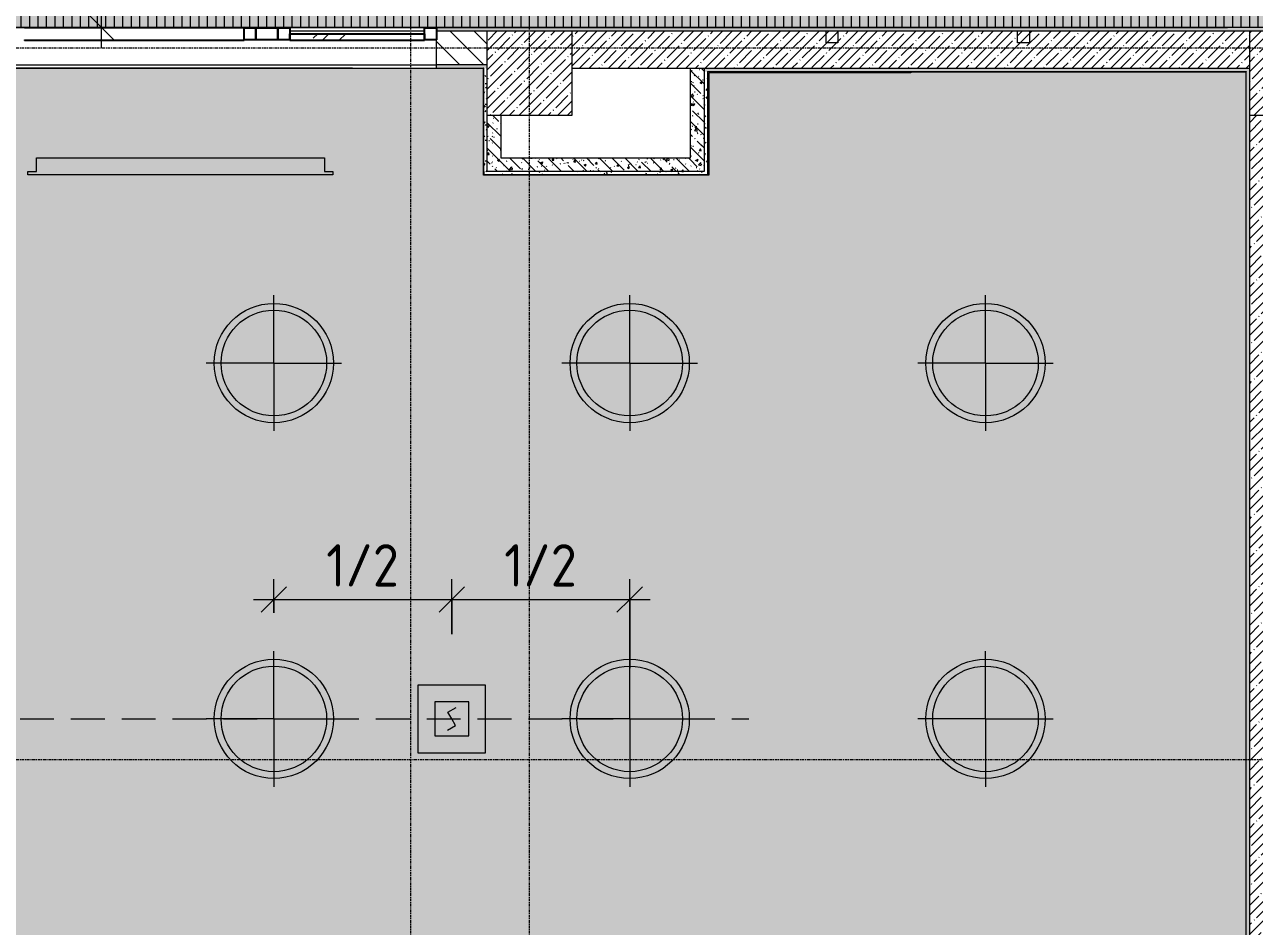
# Model space of a CAD drawing. Header units: millimetres. Extents: x 35928 to 232966, y -8553 to 29000.
# Drawn here: x 58180 to 65438, y 2615 to 7937 of the extents above; entities that cross this region are included whole.
import ezdxf

# ---------------------------------------------------------------- set-up
doc = ezdxf.new("R2010")
doc.units = ezdxf.units.MM
doc.linetypes.add('ADSK_Штрих_ш2 п1', pattern=[300, 200, -100])
doc.linetypes.add('Осевая', pattern=[31.75, 6.35, -4.7625, 15.875, -4.7625])
for name, color, linetype, lineweight in [('A-ANNO-DIMS', 7, 'Continuous', 9), ('A-ANNO-DIMS-100', 7, 'Continuous', 9), ('A-ANNO-NOTE', 7, 'Continuous', 9), ('A-CLNG-PATT', 7, 'Continuous', 9), ('A-DETL-2', 7, 'ADSK_Штрих_ш2 п1', 9), ('A-GLAZ', 7, 'Continuous', 9), ('A-GLAZ-1', 7, 'Continuous', 13), ('A-GLAZ-CURT', 7, 'Continuous', 9), ('A-GLAZ-CURT-1', 7, 'Continuous', 25), ('A-GLAZ-CWMG', 7, 'Continuous', 9), ('A-GLAZ-CWMG-1', 7, 'Continuous', 25), ('A-WALL', 7, 'Continuous', 9), ('I-WALL', 7, 'Continuous', 9), ('Q-SPCQ', 7, 'Continuous', 9), ('S-COLS', 7, 'Continuous', 9), ('Оси-2', 7, 'Осевая', 9)]:
    doc.layers.add(name, color=color, linetype=linetype, lineweight=lineweight)
for name, color, linetype, lineweight, true_color in [('A-CLNG-1', 7, 'Continuous', 9, 0xeaeaea), ('A-WALL-1', 7, 'Continuous', 9, 0x3c3c3c), ('A-WALL-FNSH-1', 7, 'Continuous', 9, 0x3c3c3c), ('I-WALL-1', 7, 'Continuous', 9, 0x535353), ('Q-SPCQ-4', 1, 'Continuous', 9, 0xff0000), ('S-COLS-1', 9, 'Continuous', 9, 0x808080), ('S-COLS-2', 7, 'Continuous', 9, 0x3c3c3c)]:
    doc.layers.add(name, color=color, linetype=linetype, lineweight=lineweight, true_color=true_color)
doc.layers.add('A-CLNG-PATT-1', color=7, linetype='Continuous', lineweight=9, transparency=1)
doc.styles.add('ISOCPEUR', font='isocpeur.ttf', dxfattribs={"width": 0.9, "height": 250})
doc.dimstyles.new('ISO-2_5_0_9К_БОЛЬШОЙ', dxfattribs={"dimscale": 304.8, "dimtxt": 248.995294, "dimasz": 0.492126, "dimexe": 0.393701, "dimexo": 0.984252, "dimgap": 0, "dimtad": 1, "dimdec": 0, "dimrnd": 10, "dimzin": 0, "dimdsep": 46, "dimtxsty": 'ISOCPEUR', "dimblk1": 'OBLIQUE', "dimblk2": 'OBLIQUE', "dimsah": 1, "dimcen": 0.09, "dimdle": 0.393701, "dimazin": 0, "dimtfac": 1, "dimtdec": 4, "dimtix": 1, "dimtmove": 0, "dimatfit": 3, "dimfxl": 1, "dimtvp": 1, "dimtolj": 1, "dimtzin": 0, "dimarcsym": 2})
pattern_1 = [(45, (0, 0), (-57.02463, 57.02463), []), (45, (57.025, 0), (-57.02463, 57.02463), [100.806, -20.161, 3.353, -16.808])]
pattern_2 = [(135, (0, 0), (-75.43415, -75.43415), [106.68, -17.78, 3.556, -17.78]), (135, (0, 75.39), (-75.43415, -75.43415), []), (50, (0, 0), (127.52922, -11.15758), [13.335, -146.685]), (355, (0, 0), (-24.66966, 133.74002), [10.668, -117.348]), (100.451, (10.63, -0.93), (102.85973, 122.58178), [11.333, -124.663]), (46.184, (0, 35.56), (189.75516, -29.43036), [20.002, -220.027]), (96.636, (15.81, 33.1), (166.1822, 173.1996), [17, -186.995]), (351.184, (0, 35.56), (166.18393, 173.1976), [16.002, -176.022]), (21, (17.78, 26.67), (106.13027, -71.58603), [13.335, -146.685]), (326, (17.78, 26.67), (43.26188, 128.93175), [10.668, -117.348]), (71.451, (26.62, 20.7), (149.39198, 57.34505), [11.333, -124.663]), (37.5, (0, 0), (2.162228, 59.188357), [3.353, -112.573, 3.353, -115.773, -117.792]), (37.5, (0, 0), (2.162228, 59.188357), [-235.052, 3.353, -114.44]), (7.5, (0, 0), (46.77386, 70.12615), [3.353, -64.567, 3.353, -109.906, -44.894]), (7.5, (0, 0), (46.77386, 70.12615), [-181.178, 3.353, -41.542]), (327.5, (-39.65, 0), (94.91367, -4.010093), [3.353, -41.097, 3.353, -135.331, -184.023]), (327.5, (-39.65, 0), (94.91367, -4.010093), [-183.134, 3.353, -180.67]), (317.5, (-57.43, 0), (103.69057, 17.79882), [3.353, -54.432, 3.353, -88.748, -130.683]), (317.5, (-57.43, 0), (103.69057, 17.79882), [-149.885, 3.353, -127.33])]
pattern_3 = [(0, (0, 0), (121.92, 30.48), [10.058, -81.382, 10.058, -81.382, -487.68]), (0, (0, 0), (121.92, 30.48), [-182.88, 10.058, -172.822, 10.058, -81.382, -213.36]), (0, (0, 0), (121.92, 30.48), [-457.2, 10.058, -50.902, 10.058, -142.342]), (120, (45.72, 15.24), (-87.356454, 90.345817), [10.058, -81.382, 10.058, -81.382, -487.68]), (120, (45.72, 15.24), (-87.356454, 90.345817), [-182.88, 10.058, -172.822, 10.058, -81.382, -213.36]), (120, (45.72, 15.24), (-87.356454, 90.345817), [-457.2, 10.058, -50.902, 10.058, -142.342]), (240, (60.96, 76.2), (-34.563546, -120.825817), [10.058, -81.382, 10.058, -81.382, -487.68]), (240, (60.96, 76.2), (-34.563546, -120.825817), [-182.88, 10.058, -172.822, 10.058, -81.382, -213.36]), (240, (60.96, 76.2), (-34.563546, -120.825817), [-457.2, 10.058, -50.902, 10.058, -142.342])]

# ---------------------------------------------------------------- blocks, each defined once
blk = doc.blocks.new('BSC_Колонна _Прямоугольная - 500х500-V4-Сводный план потолков 1 этажа в осях 12-23')
at = {"layer": 'S-COLS-1'}
h = blk.add_hatch(dxfattribs=at)
h.set_pattern_fill('FP_6', color=256, style=0, pattern_type=2)
h.set_pattern_definition([(45, (-61160, -7650), (-57.02463, 57.02463), []), (45, (-61102.975, -7650), (-57.02463, 57.02463), [100.806, -20.161, 3.353, -16.808])])
h.paths.add_polyline_path([(-250, -250), (250, -250), (250, 250), (-250, 250)])
at = {"layer": 'S-COLS-2'}
for p, q in [((-250, 250), (250, 250)), ((-250, -250), (-250, 250)), ((250, 250), (250, -250)), ((250, -250), (-250, -250))]:
    blk.add_line(p, q, dxfattribs=at)
blk = doc.blocks.new('BSC_Колонна _Прямоугольная - 500х500-V13-Сводный план потолков 1 этажа в осях 12-23')
at = {"layer": 'S-COLS-1'}
h = blk.add_hatch(dxfattribs=at)
h.set_pattern_fill('FP_15', color=256, style=0, pattern_type=2)
h.set_pattern_definition([(45, (-65660, -7650), (-57.02463, 57.02463), []), (45, (-65602.975, -7650), (-57.02463, 57.02463), [100.806, -20.161, 3.353, -16.808])])
h.paths.add_polyline_path([(-250, -250), (250, -250), (250, 250), (-250, 250)])
at = {"layer": 'S-COLS-2'}
for p, q in [((-250, 250), (250, 250)), ((-250, -250), (-250, 250)), ((250, 250), (250, -250)), ((250, -250), (-250, -250))]:
    blk.add_line(p, q, dxfattribs=at)
blk = doc.blocks.new('Извещатель потолочный - Монтируемые на перекрытии-30363607-Сводный план потолков 1 этажа в осях 12-23')
at = {"layer": 'Q-SPCQ'}
for p, q in [((-300, 300), (-300, -100)), ((100, 300), (-300, 300)), ((100, -100), (100, 300)), ((0, 200), (-200, 200)), ((-200, 200), (-200, 0)), ((-122.5, 139), (-74.9, 166.5)), ((0, 0), (0, 200)), ((-100, 100), (-122.5, 139)), ((-77.5, 61), (-100, 100)), ((-200, 0), (0, 0)), ((-125.1, 33.5), (-77.5, 61)), ((-300, -100), (100, -100))]:
    blk.add_line(p, q, dxfattribs=at)
blk = doc.blocks.new('Прямоугольный импост - 50 x 70 мм-31700031-Сводный план потолков 1 этажа в осях 12-23')
at = {"layer": 'A-GLAZ-CWMG-1'}
for p, q in [((0, 35), (-70, 35)), ((-70, 35), (-70, -35)), ((0, -35), (0, 35)), ((-70, -35), (0, -35))]:
    blk.add_line(p, q, dxfattribs=at)
blk = doc.blocks.new('Системная панель - Стемалит - 40мм-31720939-Сводный план потолков 1 этажа в осях 12-23')
at = {"layer": 'A-GLAZ-CURT-1'}
for p, q in [((-65, -35), (-65, 35)), ((-65, 35), (65, 35)), ((65, 35), (65, -35)), ((65, -35), (-65, -35))]:
    blk.add_line(p, q, dxfattribs=at)
blk = doc.blocks.new('Прямоугольный импост - 50 x 70 мм-31687886-Сводный план потолков 1 этажа в осях 12-23')
at = {"layer": 'A-GLAZ-CWMG-1'}
for p, q in [((35, 35), (-35, 35)), ((-35, 35), (-35, -35)), ((35, -35), (35, 35)), ((-35, -35), (35, -35))]:
    blk.add_line(p, q, dxfattribs=at)
blk = doc.blocks.new('Системная панель - Стекло - 40мм-31720940-Сводный план потолков 1 этажа в осях 12-23')
at = {"layer": 'A-GLAZ-CURT'}
for p, q in [((-647.5, -40), (-647.5, -35)), ((-647.5, -40), (647.5, -40)), ((647.5, -35), (647.5, -40))]:
    blk.add_line(p, q, dxfattribs=at)
blk = doc.blocks.new('Прямоугольный импост - 50 x 70 мм-31693698-Сводный план потолков 1 этажа в осях 12-23')
at = {"layer": 'A-GLAZ-CWMG'}
for p, q in [((39410, 7918), (40705, 7918)), ((39410, 7848), (40705, 7848))]:
    blk.add_line(p, q, dxfattribs=at)
blk = doc.blocks.new('Системная панель - Стекло - 40мм-V51-Сводный план потолков 1 этажа в осях 12-23')
at = {"layer": 'A-GLAZ-CURT'}
h = blk.add_hatch(dxfattribs=at)
h.set_pattern_fill('FP_74', color=256, style=0, pattern_type=2)
h.set_pattern_definition([(45, (-60242.5, -7783), (-282.8427, 282.8427), [200, -600]), (45, (-60442.5, -7883), (-282.8427, 282.8427), [600, -200]), (45, (-60042.5, -7983), (-282.8427, 282.8427), [200, -600])])
h.paths.add_polyline_path([(397.5, -40), (397.5, 0), (-397.5, 0), (-397.5, -40), (-28.1, -40)])
at = {"layer": 'A-GLAZ-CURT-1'}
for p, q in [((-397.5, -40), (-397.5, 0)), ((-397.5, 0), (397.5, 0)), ((397.5, 0), (397.5, -40)), ((397.5, -40), (-397.5, -40))]:
    blk.add_line(p, q, dxfattribs=at)
blk = doc.blocks.new('Прямоугольный импост - 50 x 70 мм-31702100-Сводный план потолков 1 этажа в осях 12-23')
at = {"layer": 'A-GLAZ-CWMG-1'}
for p, q in [((35, 35), (-35, 35)), ((-35, 35), (-35, -35)), ((35, -35), (35, 35)), ((-35, -35), (35, -35))]:
    blk.add_line(p, q, dxfattribs=at)
blk = doc.blocks.new('120_Окно_СКБ_1Ст - 120_Окно_СКБ_1Ст 400х1200 EI30-24228621-Сводный план потолков 1 этажа в осях 12-23')
at = {"layer": 'A-GLAZ-1'}
for p, q in [((-600, 40), (-600, 110)), ((-600, 110), (-530, 110)), ((-530, 110), (-530, 40)), ((530, 40), (530, 110)), ((530, 110), (600, 110)), ((600, 110), (600, 40)), ((-530, 40), (-600, 40)), ((600, 40), (530, 40))]:
    blk.add_line(p, q, dxfattribs=at)
blk = doc.blocks.new('DIMBLOCK33-Сводный план потолков 1 этажа в осях 12-23')
at = {"layer": 'A-ANNO-DIMS-100', "lineweight": 20}
for p, q in [((58633.9, 9400), (58558.9, 9475)), ((58633.9, 9400), (58708.9, 9325)), ((58633.9, 7920), (58558.9, 7995)), ((58633.9, 7920), (58708.9, 7845))]:
    blk.add_line(p, q, dxfattribs=at)
at = {"layer": 'A-ANNO-DIMS-100'}
for p, q in [((57910, 9400), (58753.9, 9400)), ((58633.9, 9400), (57910, 9400)), ((58633.9, 7800), (58633.9, 9400)), ((58827.8, 7920), (58513.9, 7920)), ((58633.9, 7920), (58827.8, 7920))]:
    blk.add_line(p, q, dxfattribs=at)
at = {"layer": 'A-ANNO-DIMS-100', "color": 0, "insert": (58307.3, 8444.5), "char_height": 250, "width": 517.144, "attachment_point": 1, "rotation": 90, "line_spacing_factor": 1.149209, "style": 'ISOCPEUR'}
blk.add_mtext('1/2', dxfattribs=at)
blk = doc.blocks.new('_Oblique')
at = {"color": 0, "linetype": 'ByBlock', "lineweight": -2}
blk.add_line((-0.5, -0.5), (0.5, 0.5), dxfattribs=at)
blk = doc.blocks.new('DIMBLOCK76-Сводный план потолков 1 этажа в осях 12-23')
at = {"layer": 'A-ANNO-DIMS-100'}
for p, q in [((59651, 4465.4), (59651, 4664.4)), ((60701, 4340), (60701, 4664.4)), ((59531, 4544.4), (60701, 4544.4)), ((59651, 4544.4), (59651, 4465.4)), ((60701, 4544.4), (60701, 4340))]:
    blk.add_line(p, q, dxfattribs=at)
at = {"layer": 'A-ANNO-DIMS-100', "lineweight": 20}
for p, q in [((59651, 4544.4), (59726, 4619.4)), ((60701, 4544.4), (60776, 4619.4)), ((59651, 4544.4), (59576, 4469.4)), ((60701, 4544.4), (60626, 4469.4))]:
    blk.add_line(p, q, dxfattribs=at)
at = {"layer": 'A-ANNO-DIMS-100', "color": 0, "insert": (59960.5, 4871.1), "char_height": 250, "width": 517.144, "attachment_point": 1, "line_spacing_factor": 1.149209, "style": 'ISOCPEUR'}
blk.add_mtext('1/2', dxfattribs=at)
blk = doc.blocks.new('DIMBLOCK77-Сводный план потолков 1 этажа в осях 12-23')
at = {"layer": 'A-ANNO-DIMS-100'}
for p, q in [((60701, 4340), (60701, 4664.4)), ((61751, 4140), (61751, 4664.4)), ((60701, 4544.4), (61871, 4544.4)), ((60701, 4544.4), (60701, 4340)), ((61751, 4544.4), (61751, 4140))]:
    blk.add_line(p, q, dxfattribs=at)
at = {"layer": 'A-ANNO-DIMS-100', "lineweight": 20}
for p, q in [((60701, 4544.4), (60776, 4619.4)), ((61751, 4544.4), (61826, 4619.4)), ((60701, 4544.4), (60626, 4469.4)), ((61751, 4544.4), (61676, 4469.4))]:
    blk.add_line(p, q, dxfattribs=at)
at = {"layer": 'A-ANNO-DIMS-100', "color": 0, "insert": (61010.5, 4871.1), "char_height": 250, "width": 517.144, "attachment_point": 1, "line_spacing_factor": 1.149209, "style": 'ISOCPEUR'}
blk.add_mtext('1/2', dxfattribs=at)

msp = doc.modelspace()

# ---------------------------------------------------------------- hatches: boundary and pattern name
at = {"layer": 'A-CLNG-PATT'}
h = msp.add_hatch(dxfattribs=at)
h.set_pattern_fill('FP_68', color=256, style=0, pattern_type=2)
h.set_pattern_definition([(90, (54560, 11273.553), (50, -3e-15), [])])
h.paths.add_polyline_path([(75365.9, 7921), (75459, 7921), (75459, 10879), (61939, 10879), (61939, 11349), (61381, 11349), (61381, 10879), (51689, 10879), (51689, 11679), (45931, 11679), (45931, 10879), (42401, 10879), (42401, 10209), (38761, 10209), (38761, 7921), (68010, 7921), (68010, 7941), (68110, 7941), (68110, 7921), (68760, 7921), (68760, 7941), (68860, 7941), (68860, 7921), (74639.6, 7921)])
h.paths.add_polyline_path([(57610, 9400), (57615.8, 9447.9), (57632.9, 9492.9), (57660.3, 9532.6), (57696.4, 9564.6), (57739.1, 9587), (57785.9, 9598.5), (57834.1, 9598.5), (57880.9, 9587), (57923.6, 9564.6), (57959.7, 9532.6), (57987.1, 9492.9), (58004.2, 9447.9), (58010, 9400), (58004.2, 9352.1), (57987.1, 9307.1), (57959.7, 9267.4), (57923.6, 9235.4), (57880.9, 9213), (57834.1, 9201.5), (57785.9, 9201.5), (57739.1, 9213), (57696.4, 9235.4), (57660.3, 9267.4), (57632.9, 9307.1), (57615.8, 9352.1), (57613.6, 9370.1)])
h.paths.add_polyline_path([(57434.1, 9201.5), (57385.9, 9201.5), (57339.1, 9213), (57296.4, 9235.4), (57260.3, 9267.4), (57232.9, 9307.1), (57215.8, 9352.1), (57210, 9400), (57215.8, 9447.9), (57232.9, 9492.9), (57260.3, 9532.6), (57296.4, 9564.6), (57339.1, 9587), (57385.9, 9598.5), (57434.1, 9598.5), (57480.9, 9587), (57523.6, 9564.6), (57559.7, 9532.6), (57587.1, 9492.9), (57604.2, 9447.9), (57610, 9400), (57604.2, 9352.1), (57587.1, 9307.1), (57559.7, 9267.4), (57523.6, 9235.4), (57480.9, 9213)])
at = {"layer": 'A-CLNG-PATT-1'}
h = msp.add_hatch(color=256, dxfattribs=at)
h.paths.add_polyline_path([(75365.9, 7921), (75459, 7921), (75459, 10879), (61939, 10879), (61939, 11349), (61381, 11349), (61381, 10879), (51689, 10879), (51689, 11679), (45931, 11679), (45931, 10879), (42401, 10879), (42401, 10209), (38761, 10209), (38761, 7921), (68010, 7921), (68010, 7941), (68110, 7941), (68110, 7921), (68760, 7921), (68760, 7941), (68860, 7941), (68860, 7921), (74639.6, 7921)])
h.paths.add_polyline_path([(57610, 9400), (57615.8, 9447.9), (57632.9, 9492.9), (57660.3, 9532.6), (57696.4, 9564.6), (57739.1, 9587), (57785.9, 9598.5), (57834.1, 9598.5), (57880.9, 9587), (57923.6, 9564.6), (57959.7, 9532.6), (57987.1, 9492.9), (58004.2, 9447.9), (58010, 9400), (58004.2, 9352.1), (57987.1, 9307.1), (57959.7, 9267.4), (57923.6, 9235.4), (57880.9, 9213), (57834.1, 9201.5), (57785.9, 9201.5), (57739.1, 9213), (57696.4, 9235.4), (57660.3, 9267.4), (57632.9, 9307.1), (57615.8, 9352.1), (57613.6, 9370.1)])
h.paths.add_polyline_path([(57434.1, 9201.5), (57385.9, 9201.5), (57339.1, 9213), (57296.4, 9235.4), (57260.3, 9267.4), (57232.9, 9307.1), (57215.8, 9352.1), (57210, 9400), (57215.8, 9447.9), (57232.9, 9492.9), (57260.3, 9532.6), (57296.4, 9564.6), (57339.1, 9587), (57385.9, 9598.5), (57434.1, 9598.5), (57480.9, 9587), (57523.6, 9564.6), (57559.7, 9532.6), (57587.1, 9492.9), (57604.2, 9447.9), (57610, 9400), (57604.2, 9352.1), (57587.1, 9307.1), (57559.7, 9267.4), (57523.6, 9235.4), (57480.9, 9213)])
msp.add_hatch(color=256, dxfattribs=at).paths.add_polyline_path([(61630, 140), (65390, 141), (65389, 7660), (63411, 7659), (63411, 7652), (62218, 7652), (62218, 7050), (60890, 7050), (60889, 7680), (56930, 7679), (56930, 7050), (55302, 7050), (55302, 7652), (53718, 7652), (53718, 7050), (51890, 7050), (51889, 7680), (47930, 7679), (47930, 7380), (47650, 7379), (47651, 825), (47910, 825), (47910, 820), (47930, 820), (47931, 140), (51851.5, 140), (51851.5, 500), (52780, 500), (52781, 140), (56390, 141), (56390, 500), (57180, 500), (57181, 140), (60890, 141), (60890, 500), (61630, 500), (61630, 141)])
h = msp.add_hatch(color=256, dxfattribs=at)
h.paths.add_polyline_path([(64471.9, 141), (65389, 141), (65389, 7659), (63411, 7659), (63411, 7652), (62218, 7652), (62218, 7050), (60889, 7049), (60889, 7679), (56931, 7679), (56931, 7049), (55302, 7050), (55302, 7652), (53718, 7652), (53718, 7050), (51889, 7049), (51889, 7679), (47931, 7679), (47931, 7379), (47651, 7379), (47651, 825), (47910, 825), (47910, 821), (47931, 821), (47931, 141), (51850.5, 141), (51850.5, 501), (52781, 501), (52781, 141), (56389, 141), (56389, 501), (57181, 501), (57181, 141), (60889, 141), (60889, 501), (61631, 501), (61631, 141), (63019.4, 141)])
h.paths.add_polyline_path([(58661.8, 7050), (58200, 7050), (58200, 7070), (58250, 7070), (58250, 7150), (59950, 7150), (59950, 7070), (60000, 7070), (60000, 7050)])
at = {"layer": 'I-WALL'}
h = msp.add_hatch(dxfattribs=at)
h.set_pattern_fill('FP_58', color=256, style=0, pattern_type=2)
h.set_pattern_definition(pattern_3)
h.paths.add_polyline_path([(75460, 7900), (75459, 7920), (73730, 7920), (73730, 7900), (75365.9, 7900)])
h.paths.add_polyline_path([(72280, 7900), (72280, 7920), (71660, 7920), (71660, 7900), (71734.6, 7900)])
h.paths.add_polyline_path([(70710, 7900), (70710, 7920), (69360, 7920), (69360, 7900), (70282, 7900)])
h.paths.add_polyline_path([(68260, 7900), (68260, 7920), (66860, 7920), (66860, 7900), (67377, 7900)])
h.paths.add_polyline_path([(65910, 7900), (65910, 7920), (60610, 7920), (60610, 7900), (65410, 7900)])
h.paths.add_polyline_path([(58110, 7900), (58110, 7920), (50710, 7920), (50710, 7900), (57209.3, 7900)])
h.paths.add_polyline_path([(48210, 7900), (48210, 7920), (41840, 7920), (41840, 7900), (47910, 7900)])
h.paths.add_polyline_path([(39052.7, 7900), (39340, 7900), (39340, 7920), (38760, 7920), (38760, 7900), (39040, 7900)])
h = msp.add_hatch(dxfattribs=at)
h.set_pattern_fill('FP_20', color=256, style=0, pattern_type=2)
h.set_pattern_definition([(135, (0, 0), (-70.71068, -70.71068), [])])
h.paths.add_polyline_path([(60910, 7700), (60910, 7900), (60610, 7900), (60610, 7700)])
h.paths.add_polyline_path([(58110, 7700), (58110, 7900), (56910, 7900), (56910, 7700), (57209.3, 7700)])
h = msp.add_hatch(dxfattribs=at)
h.set_pattern_fill('FP_1', color=256, style=0, pattern_type=2)
h.set_pattern_definition(pattern_1)
h.paths.add_polyline_path([(65410, 7680), (65410, 7900), (61410, 7900), (61410, 7680), (64471.9, 7680)])
h = msp.add_hatch(dxfattribs=at)
h.set_pattern_fill('FP_58', color=256, style=0, pattern_type=2)
h.set_pattern_definition(pattern_3)
h.paths.add_polyline_path([(60910, 7680), (60910, 7700), (60610, 7700), (60610, 7680), (60890, 7680)])
h.paths.add_polyline_path([(58110, 7680), (58110, 7700), (56930, 7700), (56931, 7680), (57209.3, 7680)])
h = msp.add_hatch(dxfattribs=at)
h.set_pattern_fill('FP_58', color=256, style=0, pattern_type=2)
h.set_pattern_definition(pattern_3)
h.paths.add_polyline_path([(60890, 7070), (60910, 7070), (60910, 7680), (60890, 7680), (60890, 7400)])
h = msp.add_hatch(dxfattribs=at)
h.set_pattern_fill('FP_22', color=256, style=0, pattern_type=2)
h.set_pattern_definition(pattern_2)
h.paths.add_polyline_path([(62110, 7070), (62190, 7070), (62190, 7680), (62110, 7680), (62110, 7150)])
h = msp.add_hatch(dxfattribs=at)
h.set_pattern_fill('FP_58', color=256, style=0, pattern_type=2)
h.set_pattern_definition(pattern_3)
h.paths.add_polyline_path([(65390, 7660), (65390, 7680), (62190, 7680), (62190, 7660), (65389, 7660)])
h = msp.add_hatch(dxfattribs=at)
h.set_pattern_fill('FP_58', color=256, style=0, pattern_type=2)
h.set_pattern_definition(pattern_3)
h.paths.add_polyline_path([(62190, 7050), (62210, 7050), (62210, 7660), (62190, 7660), (62190, 7070)])
h = msp.add_hatch(dxfattribs=at)
h.set_pattern_fill('FP_58', color=256, style=0, pattern_type=2)
h.set_pattern_definition(pattern_3)
h.paths.add_polyline_path([(65410, 140), (65410, 7680), (65390, 7680), (65390, 140)])
h = msp.add_hatch(dxfattribs=at)
h.set_pattern_fill('FP_22', color=256, style=0, pattern_type=2)
h.set_pattern_definition(pattern_2)
h.paths.add_polyline_path([(60910, 7070), (60990, 7070), (60990, 7400), (60910, 7400)])
h = msp.add_hatch(dxfattribs=at)
h.set_pattern_fill('FP_1', color=256, style=0, pattern_type=2)
h.set_pattern_definition(pattern_1)
h.paths.add_polyline_path([(65630, 400), (65630, 7400), (65410, 7400), (65410, 400)])
h = msp.add_hatch(dxfattribs=at)
h.set_pattern_fill('FP_22', color=256, style=0, pattern_type=2)
h.set_pattern_definition(pattern_2)
h.paths.add_polyline_path([(62110, 7070), (62110, 7150), (60990, 7150), (60990, 7070), (61566.9, 7070)])
h = msp.add_hatch(dxfattribs=at)
h.set_pattern_fill('FP_58', color=256, style=0, pattern_type=2)
h.set_pattern_definition(pattern_3)
h.paths.add_polyline_path([(61566.9, 7050), (62190, 7050), (62190, 7070), (60890, 7070), (60890, 7050)])

# ---------------------------------------------------------------- linework, layer by layer
at = {"layer": 'A-ANNO-NOTE'}
for p, q in [((59651, 5940), (59651, 6340)), ((61751, 5940), (61751, 6340)), ((63851, 5940), (63851, 6340)), ((59651, 5940), (59251, 5940)), ((59651, 5940), (59651, 5540)), ((59651, 5940), (60051, 5940)), ((61751, 5940), (61351, 5940)), ((61751, 5940), (61751, 5540)), ((61751, 5940), (62151, 5940)), ((63851, 5940), (63451, 5940)), ((63851, 5940), (63851, 5540)), ((63851, 5940), (64251, 5940)), ((59651, 3840), (59651, 4240)), ((61751, 3840), (61751, 4240)), ((63851, 3840), (63851, 4240)), ((59651, 3840), (59251, 3840)), ((59651, 3840), (59651, 3440)), ((59651, 3840), (60051, 3840)), ((61751, 3840), (61351, 3840)), ((61751, 3840), (61751, 3440)), ((61751, 3840), (62151, 3840)), ((63851, 3840), (63451, 3840)), ((63851, 3840), (63851, 3440)), ((63851, 3840), (64251, 3840))]:
    msp.add_line(p, q, dxfattribs=at)
for centre, radius in [((59651, 5940), 352), ((59651, 5940), 311.5), ((61751, 5940), 352), ((61751, 5940), 311.5), ((63851, 5940), 352), ((63851, 5940), 311.5), ((59651, 3840), 352), ((59651, 3840), 311.5), ((61751, 3840), 352), ((61751, 3840), 311.5), ((63851, 3840), 352), ((63851, 3840), 311.5)]:
    msp.add_circle(centre, radius, dxfattribs=at)
at = {"layer": 'A-CLNG-1'}
for p, q in [((38761, 7921), (65280, 7921)), ((60889, 7679), (56931, 7679)), ((60114.4, 7680), (58110, 7680)), ((60890, 7070), (60890, 7680)), ((63411, 7659), (65389, 7659)), ((65390, 141), (65390, 7660)), ((58250, 7070), (58250, 7150)), ((58250, 7150), (59950, 7150)), ((59950, 7150), (59950, 7070)), ((58200, 7050), (58200, 7070)), ((58200, 7070), (58250, 7070)), ((60000, 7050), (58200, 7050)), ((59950, 7070), (60000, 7070)), ((60000, 7070), (60000, 7050)), ((62211, 7049), (60889, 7049)), ((62210, 7050), (60890, 7050))]:
    msp.add_line(p, q, dxfattribs=at)
at = {"layer": 'A-DETL-2'}
msp.add_line((50953.5, 3840), (62453.5, 3840), dxfattribs=at)
at = {"layer": 'A-WALL'}
for p, q in [((65280, 7921), (65280, 7920)), ((60889, 7680), (60889, 7679)), ((63411, 7660), (65390, 7660)), ((65389, 7660), (65389, 7659)), ((60890, 7050), (60890, 7050))]:
    msp.add_line(p, q, dxfattribs=at)
at = {"layer": 'A-WALL-1'}
for p, q in [((60610, 7680), (60610, 7920)), ((60610, 7900), (60910, 7900)), ((61410, 7900), (65410, 7900)), ((60910, 7700), (60610, 7700)), ((60890, 7680), (60889, 7680)), ((61410, 7680), (65410, 7680)), ((62110, 7150), (62110, 7680)), ((62190, 7680), (62190, 7070)), ((62210, 7660), (62210, 7050)), ((60910, 7070), (60910, 7400)), ((60990, 7400), (60990, 7150)), ((65410, 400), (65410, 7400)), ((60990, 7150), (62110, 7150)), ((62190, 7070), (60910, 7070)), ((62218, 7050), (62210, 7050))]:
    msp.add_line(p, q, dxfattribs=at)
at = {"layer": 'A-WALL-FNSH-1'}
for p, q in [((65910, 7920), (39340, 7920)), ((60610, 7680), (60889, 7680)), ((60610, 7679), (60610, 7680)), ((60889, 7049), (60889, 7679)), ((62210, 7660), (63411, 7660)), ((63411, 7659), (62210, 7659)), ((62218, 7652), (62218, 7049)), ((63411, 7652), (62218, 7652)), ((63411, 7660), (63411, 7652)), ((65389, 141), (65389, 7659)), ((60890, 7070), (60890, 7050)), ((62218, 7049), (62211, 7049))]:
    msp.add_line(p, q, dxfattribs=at)
at = {"layer": 'I-WALL-1'}
for p, q in [((62910, 7921), (62910, 7920)), ((64110, 7921), (64110, 7920)), ((66860, 7921), (65280, 7921)), ((59745, 7900), (60540, 7900)), ((58110, 7700), (60610, 7700)), ((60114.4, 7680), (60610, 7680)), ((64110, 7660), (64110, 7659))]:
    msp.add_line(p, q, dxfattribs=at)
at = {"layer": 'Оси-2'}
for p, q in [((60460, 593.7), (60460, 24898.1)), ((61160, 593.7), (61160, 24898.1)), ((39228, 7800), (82300, 7800)), ((39228, 3600), (82300, 3600))]:
    msp.add_line(p, q, dxfattribs=at)

# ---------------------------------------------------------------- block references
at = {"layer": 'A-GLAZ'}
msp.add_blockref('120_Окно_СКБ_1Ст - 120_Окно_СКБ_1Ст 400х1200 EI30-24228621-Сводный план потолков 1 этажа в осях 12-23', (63510, 7790), dxfattribs=at)
at = {"layer": 'A-GLAZ-CURT'}
for name, p in [('Системная панель - Стемалит - 40мм-31720939-Сводный план потолков 1 этажа в осях 12-23', (59610, 7883)), ('Системная панель - Стекло - 40мм-31720940-Сводный план потолков 1 этажа в осях 12-23', (58827.5, 7883)), ('Системная панель - Стекло - 40мм-V51-Сводный план потолков 1 этажа в осях 12-23', (60142.5, 7883))]:
    msp.add_blockref(name, p, dxfattribs=at)
at = {"layer": 'A-GLAZ-CWMG'}
msp.add_blockref('Прямоугольный импост - 50 x 70 мм-31693698-Сводный план потолков 1 этажа в осях 12-23', (18770, 0), dxfattribs=at)
at = {"layer": 'A-GLAZ-CWMG', "extrusion": (0, 0, -1), "rotation": 180}
for name, p in [('Прямоугольный импост - 50 x 70 мм-31687886-Сводный план потолков 1 этажа в осях 12-23', (-59510, 7883)), ('Прямоугольный импост - 50 x 70 мм-31702100-Сводный план потолков 1 этажа в осях 12-23', (-59710, 7883)), ('Прямоугольный импост - 50 x 70 мм-31700031-Сводный план потолков 1 этажа в осях 12-23', (-60610, 7883))]:
    msp.add_blockref(name, p, dxfattribs=at)
at = {"layer": 'Q-SPCQ-4'}
msp.add_blockref('Извещатель потолочный - Монтируемые на перекрытии-30363607-Сводный план потолков 1 этажа в осях 12-23', (60801, 3740), dxfattribs=at)
at = {"layer": 'S-COLS'}
for name, p in [('BSC_Колонна _Прямоугольная - 500х500-V4-Сводный план потолков 1 этажа в осях 12-23', (61160, 7650)), ('BSC_Колонна _Прямоугольная - 500х500-V13-Сводный план потолков 1 этажа в осях 12-23', (65660, 7650))]:
    msp.add_blockref(name, p, dxfattribs=at)

# ---------------------------------------------------------------- dimensions: what is measured, and where the dimension line sits
at = {"layer": 'A-ANNO-DIMS'}
dim = msp.add_linear_dim(base=(58633.9, 9400), p1=(58527.8, 7920), p2=(57610, 9400), angle=90, text='1/2', dimstyle='ISO-2_5_0_9К_БОЛЬШОЙ', override={"dimpost": '<>', "dimfxl": 1741.480531}, dxfattribs=at)
dim.commit()
dim.dimension.update_dxf_attribs({"geometry": 'DIMBLOCK33-Сводный план потолков 1 этажа в осях 12-23', "text_midpoint": (58508.9, 8660)})
for base, p1, p2, override, picture, middle in [((60701, 4544.4), (59651, 4165.4), (60701, 4040), {"dimpost": '<>', "dimfxl": 1057.459528}, 'DIMBLOCK76-Сводный план потолков 1 этажа в осях 12-23', (60176, 4669.4)), ((61751, 4544.4), (60701, 4040), (61751, 3840), {"dimpost": '<>', "dimfxl": 1068.877916}, 'DIMBLOCK77-Сводный план потолков 1 этажа в осях 12-23', (61226, 4669.4))]:
    dim = msp.add_linear_dim(base=base, p1=p1, p2=p2, text='1/2', dimstyle='ISO-2_5_0_9К_БОЛЬШОЙ', override=override, dxfattribs=at)
    dim.commit()
    dim.dimension.update_dxf_attribs({"geometry": picture, "text_midpoint": middle})

doc.saveas('drawing.dxf')
